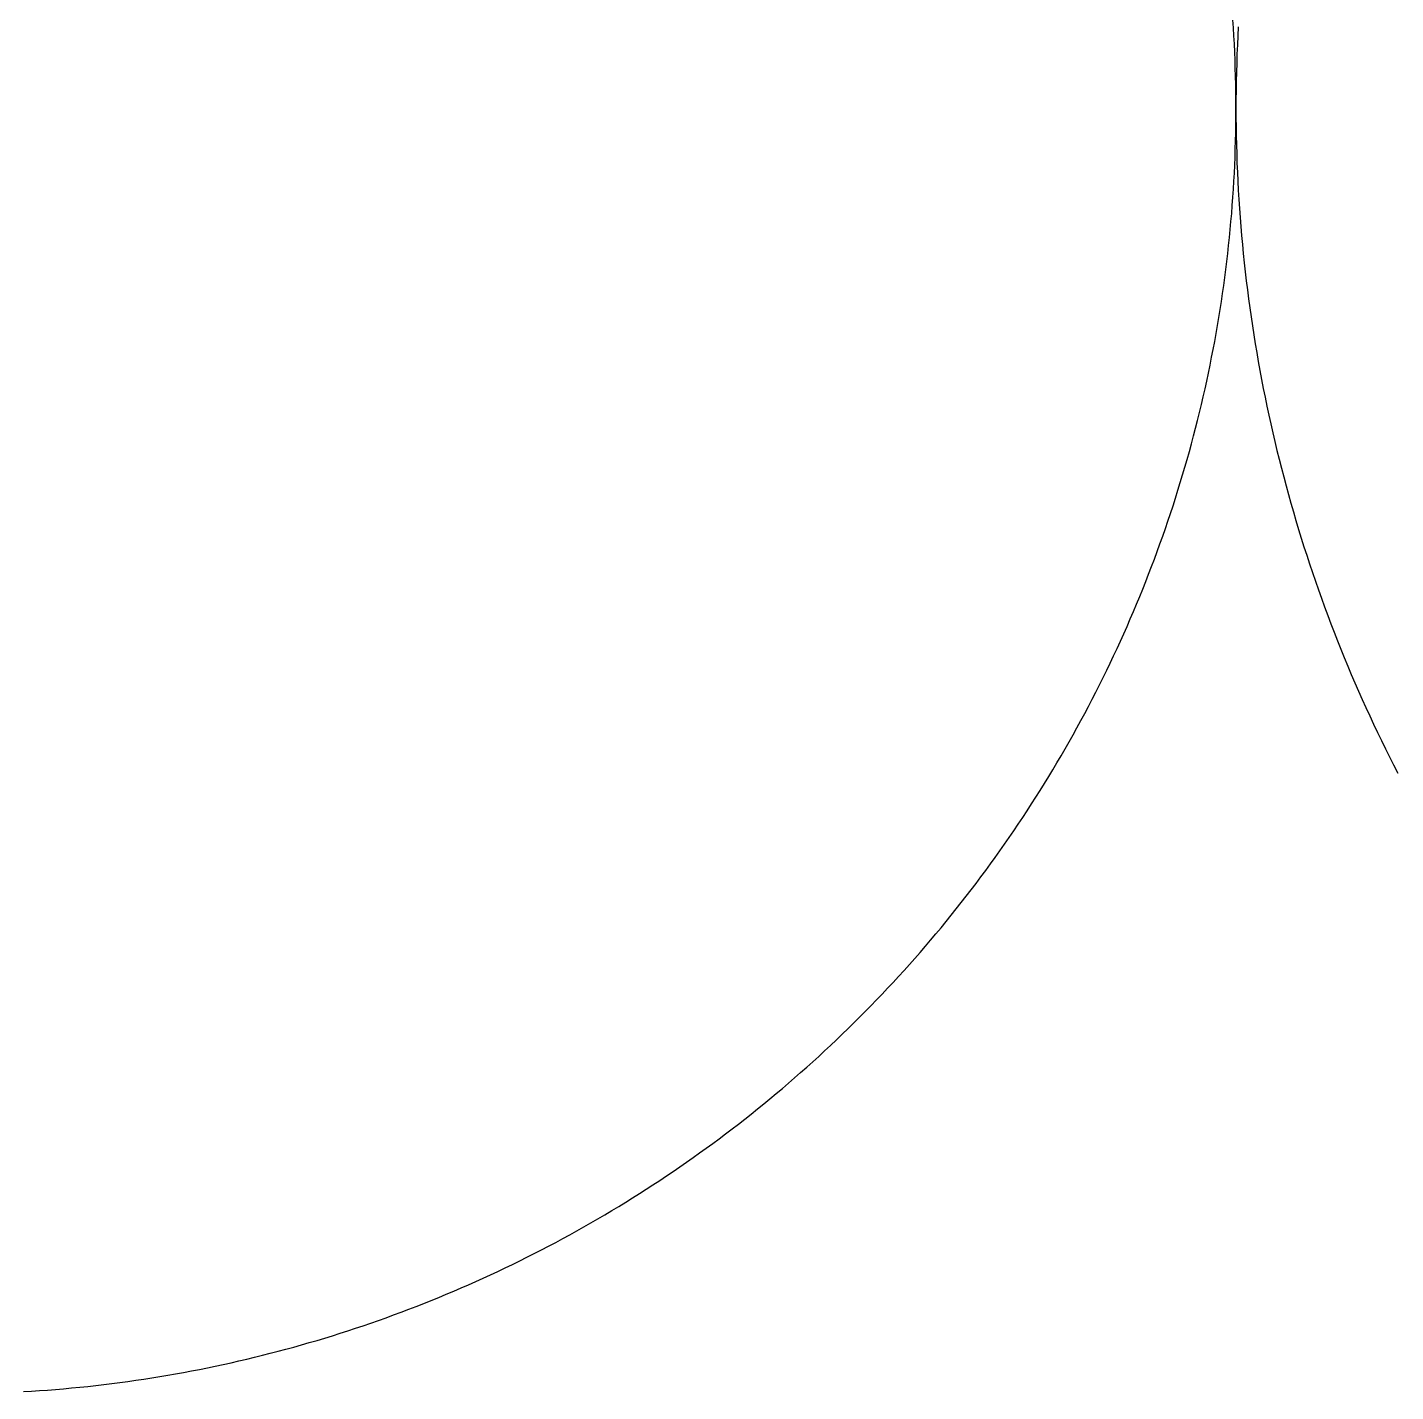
# Model space of a CAD drawing. Header units: metres. Extents: x -80 to 260, y -90 to 270.
# Drawn here: x 4.8 to 89.9, y -79.9 to 5.1 of the extents above; entities that cross this region are included whole.
import ezdxf

# ---------------------------------------------------------------- set-up
doc = ezdxf.new("R2010")
doc.units = ezdxf.units.M

msp = doc.modelspace()

# ---------------------------------------------------------------- linework, layer by layer
for p, q in [((79.8421, 5.02324), (79.809, 5.5248)), ((79.8721, 4.52147), (79.8421, 5.02324)), ((79.899, 4.01953), (79.8721, 4.52147)), ((80.1137, 4.52199), (80.087, 3.95712)), ((80.1439, 5.08665), (80.1137, 4.52199)), ((79.9226, 3.51744), (79.899, 4.01953)), ((79.9431, 3.01521), (79.9226, 3.51744)), ((80.087, 3.95712), (80.0639, 3.39211)), ((79.9605, 2.51285), (79.9431, 3.01521)), ((80.0444, 2.82697), (80.0284, 2.2617)), ((80.0639, 3.39211), (80.0444, 2.82697)), ((79.9747, 2.01041), (79.9605, 2.51285)), ((79.9858, 1.50787), (79.9747, 2.01041)), ((80.0284, 2.2617), (80.016, 1.69635)), ((79.9937, 1.00528), (79.9858, 1.50787)), ((79.9984, 0.50264), (79.9937, 1.00528)), ((80.0071, 1.13094), (80.0018, 0.565475)), ((80.016, 1.69635), (80.0071, 1.13094)), ((80, 0), (79.9984, 0.50264)), ((79.9984, -0.50264), (80, 0)), ((80.0018, 0.565475), (80, 0)), ((80, 0), (80.0018, -0.565475)), ((79.9937, -1.00528), (79.9984, -0.50264)), ((80.0018, -0.565475), (80.0071, -1.13094)), ((79.9747, -2.01041), (79.9858, -1.50787)), ((79.9858, -1.50787), (79.9937, -1.00528)), ((80.0071, -1.13094), (80.016, -1.69635)), ((80.016, -1.69635), (80.0284, -2.2617)), ((79.9431, -3.01521), (79.9605, -2.51285)), ((79.9605, -2.51285), (79.9747, -2.01041)), ((80.0284, -2.2617), (80.0444, -2.82697)), ((79.9226, -3.51744), (79.9431, -3.01521)), ((80.0444, -2.82697), (80.0639, -3.39211)), ((80.0639, -3.39211), (80.087, -3.95712)), ((79.8721, -4.52147), (79.899, -4.01953)), ((79.899, -4.01953), (79.9226, -3.51744)), ((80.087, -3.95712), (80.1137, -4.52199)), ((79.809, -5.5248), (79.8421, -5.02324)), ((79.8421, -5.02324), (79.8721, -4.52147)), ((80.1137, -4.52199), (80.1439, -5.08665)), ((80.1439, -5.08665), (80.1776, -5.65114)), ((79.7727, -6.02614), (79.809, -5.5248)), ((80.1776, -5.65114), (80.2149, -6.21539)), ((79.6907, -7.02809), (79.7333, -6.52724)), ((79.7333, -6.52724), (79.7727, -6.02614)), ((80.2149, -6.21539), (80.2557, -6.7794)), ((80.2557, -6.7794), (80.3001, -7.34315)), ((79.5961, -8.02893), (79.6449, -7.52866)), ((79.6449, -7.52866), (79.6907, -7.02809)), ((80.3001, -7.34315), (80.348, -7.9066)), ((79.5441, -8.52888), (79.5961, -8.02893)), ((80.348, -7.9066), (80.3994, -8.46974)), ((80.3994, -8.46974), (80.4544, -9.03255)), ((79.4306, -9.52777), (79.4889, -9.0285)), ((79.4889, -9.0285), (79.5441, -8.52888)), ((80.4544, -9.03255), (80.5129, -9.595)), ((79.3046, -10.5251), (79.3692, -10.0267)), ((79.3692, -10.0267), (79.4306, -9.52777)), ((80.5129, -9.595), (80.575, -10.1571)), ((80.575, -10.1571), (80.6406, -10.7187)), ((79.1661, -11.5209), (79.2369, -11.0232)), ((79.2369, -11.0232), (79.3046, -10.5251)), ((80.6406, -10.7187), (80.7097, -11.28)), ((79.0921, -12.018), (79.1661, -11.5209)), ((80.7097, -11.28), (80.7823, -11.8408)), ((80.7823, -11.8408), (80.8585, -12.4011)), ((78.9349, -13.011), (79.0151, -12.5148)), ((79.0151, -12.5148), (79.0921, -12.018)), ((80.8585, -12.4011), (80.9382, -12.961)), ((78.7651, -14.0018), (78.8516, -13.5067)), ((78.8516, -13.5067), (78.9349, -13.011)), ((80.9382, -12.961), (81.0213, -13.5203)), ((81.0213, -13.5203), (81.1081, -14.0791)), ((78.6756, -14.4965), (78.7651, -14.0018)), ((81.1081, -14.0791), (81.1983, -14.6373)), ((78.4872, -15.4839), (78.583, -14.9905)), ((78.583, -14.9905), (78.6756, -14.4965)), ((81.1983, -14.6373), (81.292, -15.195)), ((81.292, -15.195), (81.3892, -15.7521)), ((78.2865, -16.469), (78.3884, -15.9768)), ((78.3884, -15.9768), (78.4872, -15.4839)), ((81.3892, -15.7521), (81.4899, -16.3085)), ((78.0733, -17.4514), (78.1814, -16.9606)), ((78.1814, -16.9606), (78.2865, -16.469)), ((81.4899, -16.3085), (81.5942, -16.8643)), ((81.5942, -16.8643), (81.7019, -17.4194)), ((77.9621, -17.9417), (78.0733, -17.4514)), ((81.7019, -17.4194), (81.813, -17.9739)), ((77.7305, -18.9199), (77.8479, -18.4312)), ((77.8479, -18.4312), (77.9621, -17.9417)), ((81.813, -17.9739), (81.9277, -18.5276)), ((81.9277, -18.5276), (82.0459, -19.0806)), ((77.4866, -19.8952), (77.6101, -19.4079)), ((77.6101, -19.4079), (77.7305, -18.9199)), ((82.0459, -19.0806), (82.1675, -19.6329)), ((77.2305, -20.8673), (77.3601, -20.3817)), ((77.3601, -20.3817), (77.4866, -19.8952)), ((82.1675, -19.6329), (82.2926, -20.1844)), ((82.2926, -20.1844), (82.4211, -20.735)), ((77.0979, -21.3522), (77.2305, -20.8673)), ((82.4211, -20.735), (82.5531, -21.2849)), ((82.5531, -21.2849), (82.6886, -21.8339)), ((76.8235, -22.3193), (76.9622, -21.8362)), ((76.9622, -21.8362), (77.0979, -21.3522)), ((82.6886, -21.8339), (82.8275, -22.3821)), ((76.537, -23.2829), (76.6817, -22.8015)), ((76.6817, -22.8015), (76.8235, -22.3193)), ((82.8275, -22.3821), (82.9699, -22.9294)), ((82.9699, -22.9294), (83.1157, -23.4757)), ((76.2383, -24.2428), (76.3892, -23.7633)), ((76.3892, -23.7633), (76.537, -23.2829)), ((83.1157, -23.4757), (83.2649, -24.0212)), ((76.0845, -24.7214), (76.2383, -24.2428)), ((83.2649, -24.0212), (83.4175, -24.5657)), ((83.4175, -24.5657), (83.5736, -25.1092)), ((75.7679, -25.6755), (75.9277, -25.1989)), ((75.9277, -25.1989), (76.0845, -24.7214)), ((83.5736, -25.1092), (83.733, -25.6517)), ((75.4392, -26.6255), (75.605, -26.151)), ((75.605, -26.151), (75.7679, -25.6755)), ((83.733, -25.6517), (83.8959, -26.1933)), ((83.8959, -26.1933), (84.0622, -26.7337)), ((75.0987, -27.5714), (75.2704, -27.099)), ((75.2704, -27.099), (75.4392, -26.6255)), ((84.0622, -26.7337), (84.2319, -27.2732)), ((74.7463, -28.5129), (74.924, -28.0427)), ((74.924, -28.0427), (75.0987, -27.5714)), ((84.2319, -27.2732), (84.4049, -27.8115)), ((84.4049, -27.8115), (84.5814, -28.3488)), ((74.5657, -28.982), (74.7463, -28.5129)), ((84.5814, -28.3488), (84.7612, -28.8849)), ((84.7612, -28.8849), (84.9443, -29.4199)), ((74.1956, -29.9167), (74.3821, -29.45)), ((74.3821, -29.45), (74.5657, -28.982)), ((84.9443, -29.4199), (85.1309, -29.9538)), ((73.8138, -30.8467), (74.0062, -30.3823)), ((74.0062, -30.3823), (74.1956, -29.9167)), ((85.1309, -29.9538), (85.3207, -30.4864)), ((85.3207, -30.4864), (85.514, -31.0179)), ((73.4204, -31.7718), (73.6185, -31.3099)), ((73.6185, -31.3099), (73.8138, -30.8467)), ((85.514, -31.0179), (85.7105, -31.5481)), ((73.0153, -32.6919), (73.2193, -32.2325)), ((73.2193, -32.2325), (73.4204, -31.7718)), ((85.7105, -31.5481), (85.9104, -32.0771)), ((85.9104, -32.0771), (86.1136, -32.6048)), ((72.5987, -33.6069), (72.8085, -33.15)), ((72.8085, -33.15), (73.0153, -32.6919)), ((86.1136, -32.6048), (86.3201, -33.1312)), ((86.3201, -33.1312), (86.5299, -33.6563)), ((72.1707, -34.5165), (72.3862, -34.0623)), ((72.3862, -34.0623), (72.5987, -33.6069)), ((86.5299, -33.6563), (86.7431, -34.1801)), ((71.9524, -34.9693), (72.1707, -34.5165)), ((86.7431, -34.1801), (86.9595, -34.7025)), ((86.9595, -34.7025), (87.1791, -35.2236)), ((71.5073, -35.8707), (71.7313, -35.4207)), ((71.7313, -35.4207), (71.9524, -34.9693)), ((87.1791, -35.2236), (87.4021, -35.7433)), ((87.4021, -35.7433), (87.6283, -36.2616)), ((71.0509, -36.7664), (71.2805, -36.3192)), ((71.2805, -36.3192), (71.5073, -35.8707)), ((87.6283, -36.2616), (87.8578, -36.7784)), ((70.5833, -37.6563), (70.8185, -37.2121)), ((70.8185, -37.2121), (71.0509, -36.7664)), ((87.8578, -36.7784), (88.0905, -37.2938)), ((88.0905, -37.2938), (88.3264, -37.8077)), ((70.1045, -38.5403), (70.3453, -38.099)), ((70.3453, -38.099), (70.5833, -37.6563)), ((88.3264, -37.8077), (88.5656, -38.3201)), ((88.5656, -38.3201), (88.808, -38.831)), ((69.6147, -39.4182), (69.861, -38.98)), ((69.861, -38.98), (70.1045, -38.5403)), ((88.808, -38.831), (89.0535, -39.3404)), ((69.1139, -40.2899), (69.3656, -39.8548)), ((69.3656, -39.8548), (69.6147, -39.4182)), ((89.0535, -39.3404), (89.3023, -39.8482)), ((89.3023, -39.8482), (89.5543, -40.3545)), ((68.6021, -41.1552), (68.8594, -40.7233)), ((68.8594, -40.7233), (69.1139, -40.2899)), ((89.5543, -40.3545), (89.8094, -40.8591)), ((89.8094, -40.8591), (90.0677, -41.3622)), ((68.0795, -42.014), (68.3422, -41.5854)), ((68.3422, -41.5854), (68.6021, -41.1552)), ((67.5462, -42.8661), (67.8142, -42.4409)), ((67.8142, -42.4409), (68.0795, -42.014)), ((67.0022, -43.7115), (67.2756, -43.2897)), ((67.2756, -43.2897), (67.5462, -42.8661)), ((66.4477, -44.55), (66.7263, -44.1317)), ((66.7263, -44.1317), (67.0022, -43.7115)), ((65.8826, -45.3815), (66.1664, -44.9667)), ((66.1664, -44.9667), (66.4477, -44.55)), ((65.3071, -46.2058), (65.5962, -45.7946)), ((65.5962, -45.7946), (65.8826, -45.3815)), ((64.7214, -47.0228), (65.0155, -46.6152)), ((65.0155, -46.6152), (65.3071, -46.2058)), ((64.1254, -47.8324), (64.4246, -47.4285)), ((64.4246, -47.4285), (64.7214, -47.0228)), ((63.5192, -48.6344), (63.8235, -48.2344)), ((63.8235, -48.2344), (64.1254, -47.8324)), ((62.9031, -49.4288), (63.2124, -49.0326)), ((63.2124, -49.0326), (63.5192, -48.6344)), ((61.9602, -50.6056), (62.277, -50.2153)), ((62.277, -50.2153), (62.5913, -49.823)), ((62.5913, -49.823), (62.9031, -49.4288)), ((61.3194, -51.3802), (61.6411, -50.9939)), ((61.6411, -50.9939), (61.9602, -50.6056)), ((60.6689, -52.1467), (60.9954, -51.7645)), ((60.9954, -51.7645), (61.3194, -51.3802)), ((60.0089, -52.9049), (60.3401, -52.5269)), ((60.3401, -52.5269), (60.6689, -52.1467)), ((59.3393, -53.6548), (59.6753, -53.2809)), ((59.6753, -53.2809), (60.0089, -52.9049)), ((58.3175, -54.7638), (58.6604, -54.3963)), ((58.6604, -54.3963), (59.001, -54.0266)), ((59.001, -54.0266), (59.3393, -53.6548)), ((57.6247, -55.4923), (57.9722, -55.1291)), ((57.9722, -55.1291), (58.3175, -54.7638)), ((56.9229, -56.212), (57.2749, -55.8532)), ((57.2749, -55.8532), (57.6247, -55.4923)), ((55.8532, -57.2749), (56.212, -56.9229)), ((56.212, -56.9229), (56.5685, -56.5685)), ((56.5685, -56.5685), (56.9229, -56.212)), ((55.1291, -57.9722), (55.4923, -57.6247)), ((55.4923, -57.6247), (55.8532, -57.2749)), ((54.0266, -59.001), (54.3963, -58.6604)), ((54.3963, -58.6604), (54.7638, -58.3175)), ((54.7638, -58.3175), (55.1291, -57.9722)), ((53.2809, -59.6753), (53.6548, -59.3393)), ((53.6548, -59.3393), (54.0266, -59.001)), ((52.1467, -60.6689), (52.5269, -60.3401)), ((52.5269, -60.3401), (52.9049, -60.0089)), ((52.9049, -60.0089), (53.2809, -59.6753)), ((50.9939, -61.6411), (51.3802, -61.3194)), ((51.3802, -61.3194), (51.7645, -60.9954)), ((51.7645, -60.9954), (52.1467, -60.6689)), ((50.2153, -62.277), (50.6056, -61.9602)), ((50.6056, -61.9602), (50.9939, -61.6411)), ((49.0326, -63.2124), (49.4288, -62.9031)), ((49.4288, -62.9031), (49.823, -62.5913)), ((49.823, -62.5913), (50.2153, -62.277)), ((47.8324, -64.1254), (48.2344, -63.8235)), ((48.2344, -63.8235), (48.6344, -63.5192)), ((48.6344, -63.5192), (49.0326, -63.2124)), ((46.6152, -65.0155), (47.0228, -64.7214)), ((47.0228, -64.7214), (47.4285, -64.4246)), ((47.4285, -64.4246), (47.8324, -64.1254)), ((45.7946, -65.5962), (46.2058, -65.3071)), ((46.2058, -65.3071), (46.6152, -65.0155)), ((44.55, -66.4477), (44.9667, -66.1664)), ((44.9667, -66.1664), (45.3815, -65.8826)), ((45.3815, -65.8826), (45.7946, -65.5962)), ((42.8661, -67.5462), (43.2897, -67.2756)), ((43.2897, -67.2756), (43.7115, -67.0022)), ((43.7115, -67.0022), (44.1317, -66.7263)), ((44.1317, -66.7263), (44.55, -66.4477)), ((41.5854, -68.3422), (42.014, -68.0795)), ((42.014, -68.0795), (42.4409, -67.8142)), ((42.4409, -67.8142), (42.8661, -67.5462)), ((40.2899, -69.1139), (40.7233, -68.8594)), ((40.7233, -68.8594), (41.1552, -68.6021)), ((41.1552, -68.6021), (41.5854, -68.3422)), ((38.98, -69.861), (39.4182, -69.6147)), ((39.4182, -69.6147), (39.8548, -69.3656)), ((39.8548, -69.3656), (40.2899, -69.1139)), ((37.2121, -70.8185), (37.6563, -70.5833)), ((37.6563, -70.5833), (38.099, -70.3453)), ((38.099, -70.3453), (38.5403, -70.1045)), ((38.5403, -70.1045), (38.98, -69.861)), ((35.4207, -71.7313), (35.8707, -71.5073)), ((35.8707, -71.5073), (36.3192, -71.2805)), ((36.3192, -71.2805), (36.7664, -71.0509)), ((36.7664, -71.0509), (37.2121, -70.8185)), ((33.6069, -72.5987), (34.0623, -72.3862)), ((34.0623, -72.3862), (34.5165, -72.1707)), ((34.5165, -72.1707), (34.9693, -71.9524)), ((34.9693, -71.9524), (35.4207, -71.7313)), ((31.7718, -73.4204), (32.2325, -73.2193)), ((32.2325, -73.2193), (32.6919, -73.0153)), ((32.6919, -73.0153), (33.15, -72.8085)), ((33.15, -72.8085), (33.6069, -72.5987)), ((29.9167, -74.1956), (30.3823, -74.0062)), ((30.3823, -74.0062), (30.8467, -73.8138)), ((30.8467, -73.8138), (31.3099, -73.6185)), ((31.3099, -73.6185), (31.7718, -73.4204)), ((27.5714, -75.0987), (28.0427, -74.924)), ((28.0427, -74.924), (28.5129, -74.7463)), ((28.5129, -74.7463), (28.982, -74.5657)), ((28.982, -74.5657), (29.45, -74.3821)), ((29.45, -74.3821), (29.9167, -74.1956)), ((25.1989, -75.9277), (25.6755, -75.7679)), ((25.6755, -75.7679), (26.151, -75.605)), ((26.151, -75.605), (26.6255, -75.4392)), ((26.6255, -75.4392), (27.099, -75.2704)), ((27.099, -75.2704), (27.5714, -75.0987)), ((22.8015, -76.6817), (23.2829, -76.537)), ((23.2829, -76.537), (23.7633, -76.3892)), ((23.7633, -76.3892), (24.2428, -76.2383)), ((24.2428, -76.2383), (24.7214, -76.0845)), ((24.7214, -76.0845), (25.1989, -75.9277)), ((19.4079, -77.6101), (19.8952, -77.4866)), ((19.8952, -77.4866), (20.3817, -77.3601)), ((20.3817, -77.3601), (20.8673, -77.2305)), ((20.8673, -77.2305), (21.3522, -77.0979)), ((21.3522, -77.0979), (21.8362, -76.9622)), ((21.8362, -76.9622), (22.3193, -76.8235)), ((22.3193, -76.8235), (22.8015, -76.6817)), ((15.9768, -78.3884), (16.469, -78.2865)), ((16.469, -78.2865), (16.9606, -78.1814)), ((16.9606, -78.1814), (17.4514, -78.0733)), ((17.4514, -78.0733), (17.9417, -77.9621)), ((17.9417, -77.9621), (18.4312, -77.8479)), ((18.4312, -77.8479), (18.9199, -77.7305)), ((18.9199, -77.7305), (19.4079, -77.6101)), ((11.0232, -79.2369), (11.5209, -79.1661)), ((11.5209, -79.1661), (12.018, -79.0921)), ((12.018, -79.0921), (12.5148, -79.0151)), ((12.5148, -79.0151), (13.011, -78.9349)), ((13.011, -78.9349), (13.5067, -78.8516)), ((13.5067, -78.8516), (14.0018, -78.7651)), ((14.0018, -78.7651), (14.4965, -78.6756)), ((14.4965, -78.6756), (14.9905, -78.583)), ((14.9905, -78.583), (15.4839, -78.4872)), ((15.4839, -78.4872), (15.9768, -78.3884)), ((4.52147, -79.8721), (5.02324, -79.8421)), ((5.02324, -79.8421), (5.5248, -79.809)), ((5.5248, -79.809), (6.02614, -79.7727)), ((6.02614, -79.7727), (6.52724, -79.7333)), ((6.52724, -79.7333), (7.02809, -79.6907)), ((7.02809, -79.6907), (7.52866, -79.6449)), ((7.52866, -79.6449), (8.02893, -79.5961)), ((8.02893, -79.5961), (8.52888, -79.5441)), ((8.52888, -79.5441), (9.0285, -79.4889)), ((9.0285, -79.4889), (9.52777, -79.4306)), ((9.52777, -79.4306), (10.0267, -79.3692)), ((10.0267, -79.3692), (10.5251, -79.3046)), ((10.5251, -79.3046), (11.0232, -79.2369))]:
    msp.add_line(p, q)

doc.saveas('drawing.dxf')
